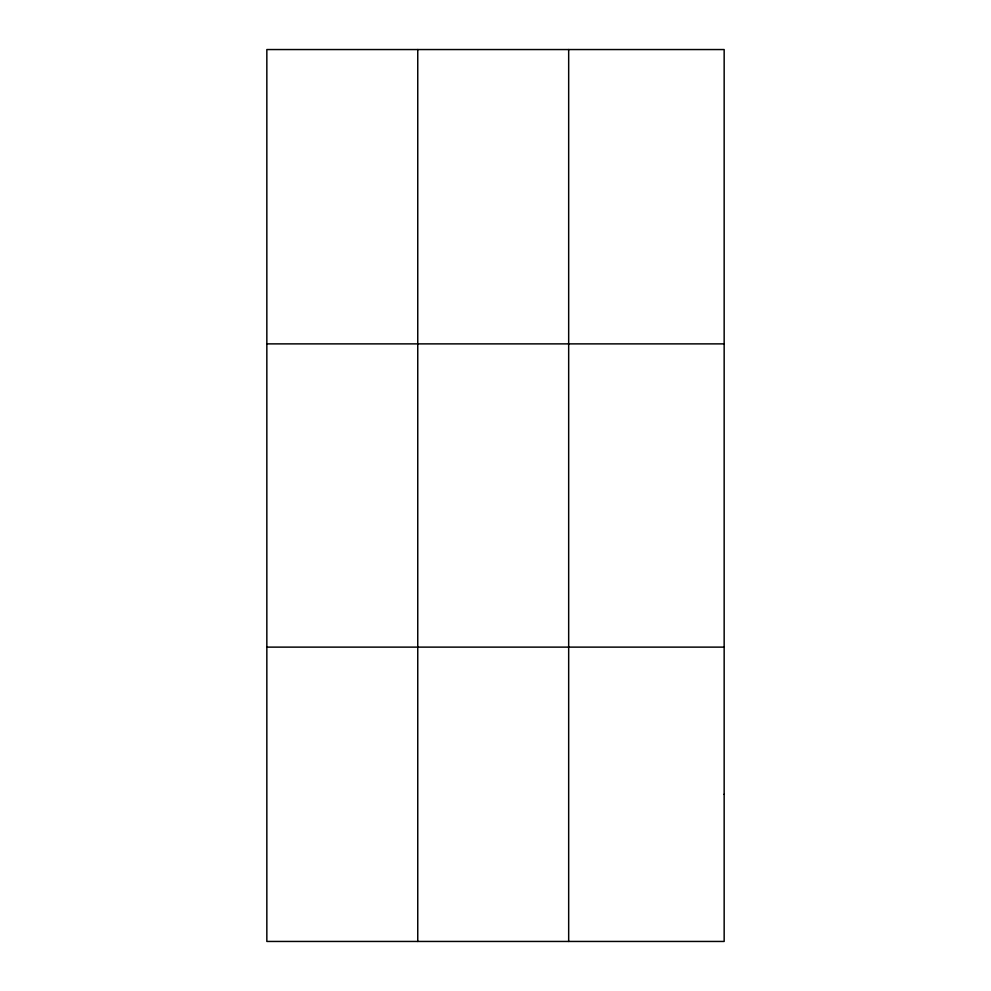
<?xml version="1.0" encoding="UTF-8"?>
<svg xmlns="http://www.w3.org/2000/svg" width="991" height="991" viewBox="0 0 991 991"><rect width="100%" height="100%" fill="white"/><g stroke="black" fill="none" stroke-linecap="round" stroke-linejoin="round"><path stroke-width="1.49" d="M417.756 49.55L417.756 941.45M568.673 49.55L568.673 941.45M266.839 343.877L724.161 343.877M266.839 647.123L724.161 647.123M724.161 794.287L724.161 941.45L266.839 941.45L266.839 49.55L724.161 49.55L724.161 794.287"/></g></svg>
